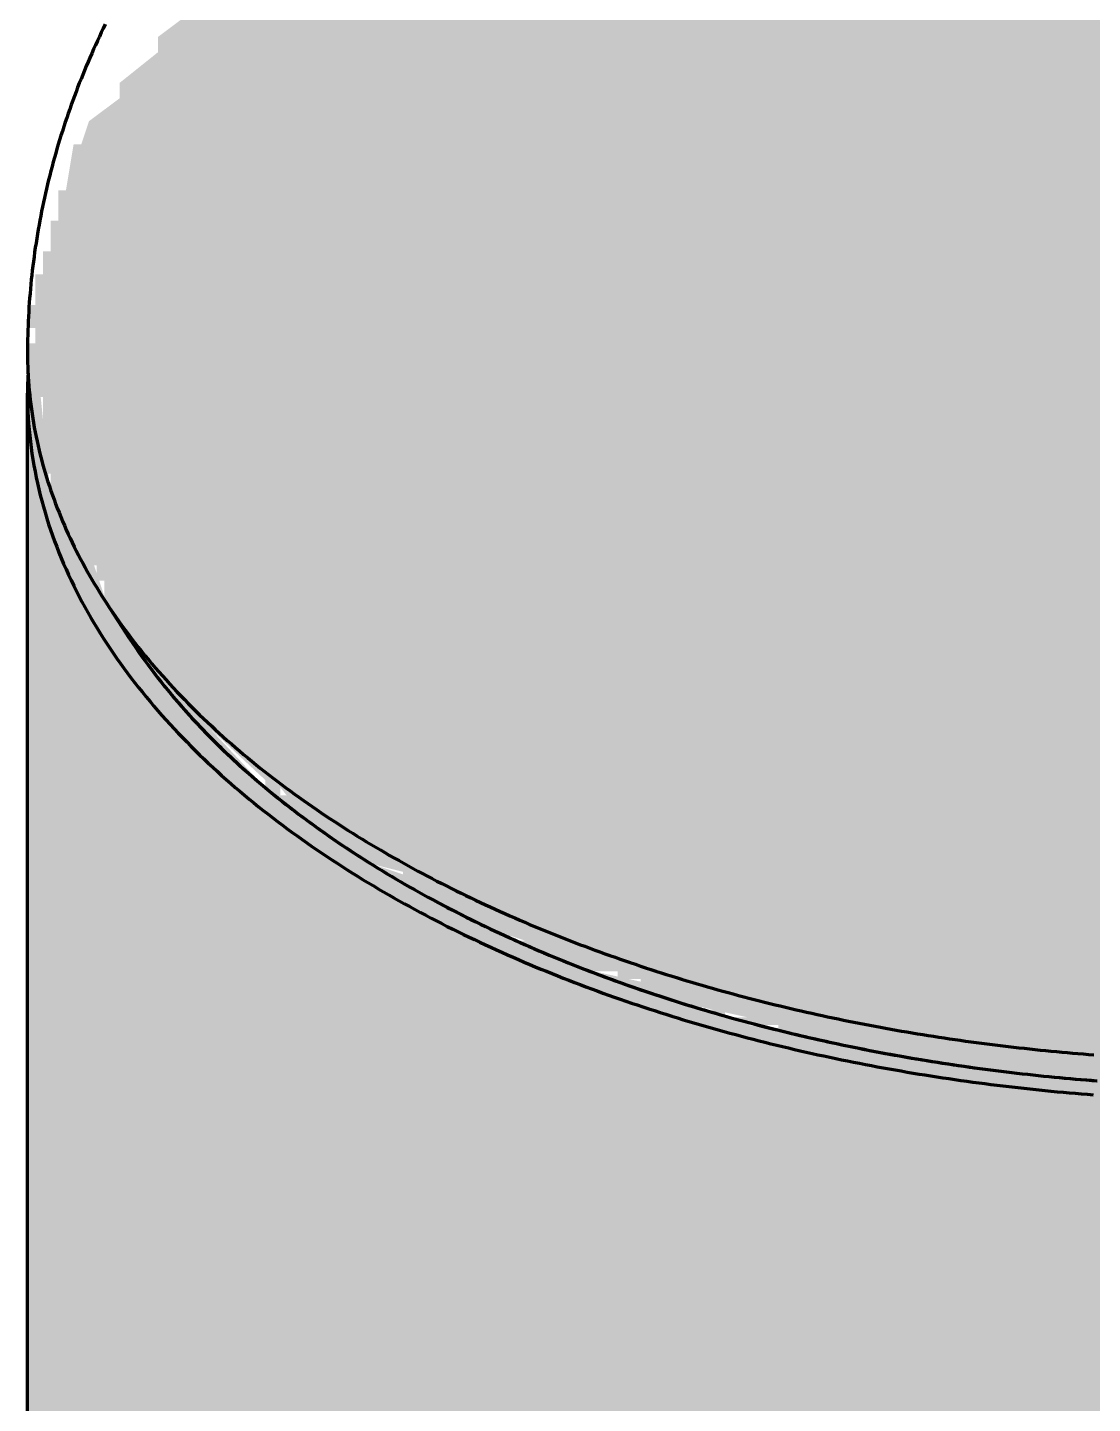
# Model space of a CAD drawing. Header units: millimetres. Extents: x 0 to 420, y 0 to 297.
# Drawn here: x 218.16 to 232.06, y 214.72 to 232.68 of the extents above; entities that cross this region are included whole.
import ezdxf

# ---------------------------------------------------------------- set-up
doc = ezdxf.new("R2010")
doc.units = ezdxf.units.MM
doc.layers.add('01-VISIBLE', color=7, linetype='CONTINUOUS', lineweight=70)
doc.layers.add('13-GRAFICA', color=30, linetype='CONTINUOUS', lineweight=18)

msp = doc.modelspace()

# ---------------------------------------------------------------- hatches: boundary and pattern name
at = {"layer": '13-GRAFICA', "true_color": 0xb21820}
h = msp.add_hatch(color=7, dxfattribs=at)
h.dxf.hatch_style = 1
h.paths.add_polyline_path([(221.3581, 233.9606), (222.5581, 235.2606), (222.7581, 235.2606), (224.0581, 236.6606), (224.2581, 236.6606), (225.5581, 238.0606), (225.7581, 238.0606), (226.9581, 239.3606), (227.4581, 239.3606), (227.4581, 239.4606), (227.8581, 239.4606), (227.8581, 239.5606), (228.2581, 239.5606), (228.2581, 239.6606), (228.7581, 239.6606), (228.7581, 239.7606), (229.8581, 239.7606), (229.8581, 239.5606), (229.7581, 239.5606), (229.7581, 235.9606), (229.8581, 235.9606), (229.8581, 235.6606), (229.9581, 235.6606), (230.0581, 235.2606), (230.1581, 235.2606), (230.7581, 234.5606), (231.1581, 234.4606), (231.1581, 234.3606), (231.4581, 234.2606), (231.4581, 234.1606), (231.7581, 234.1606), (231.7581, 234.0606), (232.0581, 234.0606), (232.0581, 233.9606), (232.3581, 233.9606), (232.3581, 233.8606), (232.8581, 233.8606), (232.8581, 233.7606), (234.6581, 233.6606), (234.6581, 233.7606), (235.4581, 233.7606), (235.4581, 233.8606), (236.2581, 233.9606), (236.2581, 234.0606), (236.5581, 234.0606), (236.5581, 234.1606), (236.7581, 234.1606), (236.7581, 234.2606), (236.9581, 234.2606), (236.9581, 234.3606), (237.2581, 234.3606), (237.2581, 234.4606), (237.5581, 234.5606), (237.7581, 234.8606), (237.9581, 234.8606), (237.9581, 235.0606), (238.3581, 235.3606), (238.3581, 235.6606), (238.4581, 235.6606), (238.4581, 235.9606), (238.5581, 235.9606), (238.5581, 239.4606), (238.4581, 239.4606), (238.3581, 240.0606), (238.7581, 240.0606), (238.7581, 239.9606), (239.1581, 239.9606), (239.1581, 239.8606), (239.5581, 239.8606), (239.5581, 239.7606), (240.0581, 239.6606), (240.2581, 239.3606), (240.4581, 239.3606), (240.5581, 239.1606), (240.7581, 239.1606), (240.9581, 238.8606), (241.1581, 238.8606), (241.3581, 238.5606), (241.5581, 238.5606), (241.7581, 238.2606), (241.9581, 238.2606), (242.1581, 237.9606), (242.3581, 237.9606), (242.4581, 237.7606), (242.6581, 237.7606), (242.8581, 237.4606), (243.0581, 237.4606), (243.2581, 237.1606), (243.4581, 237.1606), (243.6581, 236.8606), (243.8581, 236.8606), (244.0581, 236.5606), (244.2581, 236.5606), (244.3581, 236.3606), (244.5581, 236.3606), (244.7581, 236.0606), (244.9581, 236.0606), (244.9581, 235.9606), (245.1581, 235.8606), (245.1581, 221.4606), (244.8581, 221.3606), (244.8581, 221.2606), (244.5581, 221.2606), (244.5581, 221.1606), (244.3581, 221.1606), (244.3581, 221.0606), (244.1581, 221.0606), (244.1581, 220.9606), (243.9581, 220.9606), (243.9581, 220.8606), (243.6581, 220.8606), (243.6581, 220.7606), (243.4581, 220.7606), (243.4581, 220.6606), (243.2581, 220.6606), (243.2581, 220.5606), (243.0581, 220.5606), (243.0581, 220.4606), (242.8581, 220.4606), (242.8581, 220.3606), (242.5581, 220.3606), (242.5581, 220.2606), (242.0581, 220.1606), (242.0581, 220.0606), (241.2581, 219.9606), (241.2581, 219.8606), (240.9581, 219.8606), (240.9581, 219.7606), (240.5581, 219.7606), (240.5581, 219.6606), (240.1581, 219.6606), (240.1581, 219.5606), (239.7581, 219.5606), (239.7581, 219.4606), (239.3581, 219.4606), (239.3581, 219.3606), (238.9581, 219.3606), (238.9581, 219.2606), (237.3581, 219.1606), (237.3581, 219.0606), (236.4581, 219.0606), (236.4581, 218.9606), (235.4581, 218.9606), (235.4581, 218.8606), (231.2581, 218.9606), (231.2581, 219.0606), (230.7581, 219.0606), (230.7581, 219.1606), (230.1581, 219.1606), (230.1581, 219.2606), (229.6581, 219.2606), (229.6581, 219.3606), (229.0581, 219.3606), (229.0581, 219.4606), (228.5581, 219.4606), (228.5581, 219.5606), (227.9581, 219.5606), (227.9581, 219.6606), (227.5581, 219.6606), (227.5581, 219.7606), (226.6581, 219.9606), (226.6581, 220.0606), (226.4581, 220.0606), (226.4581, 220.1606), (226.1581, 220.1606), (226.1581, 220.2606), (225.8581, 220.2606), (225.8581, 220.3606), (225.5581, 220.3606), (225.5581, 220.4606), (225.2581, 220.4606), (225.2581, 220.5606), (224.9581, 220.5606), (224.9581, 220.6606), (224.6581, 220.6606), (224.6581, 220.7606), (224.0581, 220.9606), (223.9581, 221.1606), (223.3581, 221.3606), (223.2581, 221.5606), (223.0581, 221.5606), (223.0581, 221.6606), (222.6581, 221.7606), (222.5581, 221.9606), (222.1581, 222.0606), (222.0581, 222.2606), (221.8581, 222.2606), (221.4581, 222.7606), (221.2581, 222.7606), (221.2581, 222.8606), (219.7581, 224.2606), (219.7581, 224.4606), (219.5581, 224.5606), (219.3581, 225.1606), (219.1581, 225.2606), (219.1581, 225.4606), (219.0581, 225.4606), (219.0581, 225.6606), (218.9581, 225.6606), (218.9581, 225.8606), (218.8581, 225.8606), (218.8581, 226.0606), (218.7581, 226.0606), (218.7581, 226.2606), (218.6581, 226.2606), (218.6581, 226.4606), (218.4581, 226.5606), (218.4581, 226.8606), (218.3581, 226.8606), (218.3581, 227.8606), (218.2581, 227.8606), (218.2581, 228.7606), (218.1581, 228.7606), (218.1581, 229.0606), (218.2581, 229.0606), (218.2581, 229.4606), (218.3581, 229.4606), (218.3581, 229.7606), (218.4581, 229.7606), (218.4581, 230.1606), (218.5581, 230.1606), (218.5581, 230.5606), (218.6581, 230.5606), (218.7581, 231.1606), (218.8581, 231.1606), (218.9581, 231.4606), (219.3581, 231.7606), (219.3581, 231.9606), (219.8581, 232.3606), (219.8581, 232.5606), (220.2581, 232.8606), (220.2581, 233.0606), (220.3581, 233.0606), (221.0581, 233.8606), (221.2581, 233.8606), (221.2581, 233.9606)])
h = msp.add_hatch(color=7, dxfattribs=at)
h.dxf.hatch_style = 1
h.paths.add_polyline_path([(218.4581, 181.1606), (218.3581, 181.1606), (218.2581, 180.8606), (218.1581, 180.8606), (218.1581, 183.6606), (218.2581, 183.6606), (218.2581, 183.1606), (218.3581, 183.1606), (218.3581, 205.5606), (218.2581, 205.5606), (218.2581, 206.2606), (218.1581, 206.2606), (218.1581, 228.5606), (218.2581, 228.5606), (218.4581, 226.5606), (218.4581, 186.7606), (218.4581, 182.1606), (218.4581, 181.3606)])
h = msp.add_hatch(color=7, dxfattribs=at)
h.dxf.hatch_style = 1
h.paths.add_polyline_path([(224.6581, 220.7606), (224.6581, 220.6606), (224.9581, 220.6606), (224.9581, 220.5606), (225.2581, 220.5606), (225.2581, 220.4606), (225.5581, 220.4606), (225.5581, 220.3606), (226.4581, 220.1606), (226.4581, 220.0606), (226.6581, 220.0606), (226.6581, 219.9606), (226.9581, 219.9606), (226.9581, 219.8606), (227.2581, 219.8606), (227.2581, 219.7606), (227.5581, 219.7606), (227.5581, 219.6606), (228.5581, 219.5606), (228.5581, 219.4606), (229.0581, 219.4606), (229.0581, 219.3606), (229.6581, 219.3606), (229.6581, 219.2606), (230.1581, 219.2606), (230.1581, 219.1606), (230.7581, 219.1606), (230.7581, 219.0606), (231.2581, 219.0606), (231.2581, 218.9606), (234.0581, 218.9606), (234.0581, 218.8606), (236.4581, 218.9606), (236.4581, 219.0606), (237.3581, 219.0606), (237.3581, 219.1606), (238.9581, 219.2606), (238.9581, 219.3606), (239.3581, 219.3606), (239.3581, 219.4606), (239.7581, 219.4606), (239.7581, 219.5606), (240.9581, 219.7606), (240.9581, 219.8606), (241.2581, 219.8606), (241.2581, 219.9606), (242.0581, 220.0606), (242.0581, 220.1606), (242.3581, 220.1606), (242.3581, 220.2606), (242.5581, 220.2606), (242.5581, 220.3606), (242.8581, 220.3606), (242.8581, 220.4606), (243.0581, 220.4606), (243.0581, 220.5606), (243.2581, 220.5606), (243.2581, 220.6606), (243.4581, 220.6606), (243.4581, 220.7606), (243.6581, 220.7606), (243.6581, 220.8606), (243.9581, 220.8606), (243.9581, 220.9606), (244.1581, 220.9606), (244.1581, 221.0606), (244.3581, 221.0606), (244.3581, 221.1606), (244.8581, 221.2606), (244.8581, 221.3606), (245.1581, 221.4606), (245.1581, 210.6606), (245.0581, 210.6606), (245.0581, 210.4606), (244.8581, 210.3606), (244.8581, 210.1606), (244.6581, 210.0606), (244.6581, 209.8606), (244.3581, 209.6606), (244.3581, 209.4606), (244.2581, 209.4606), (244.1581, 209.1606), (244.0581, 209.1606), (244.0581, 204.1606), (244.2581, 204.1606), (244.2581, 204.0606), (244.6581, 204.1606), (244.7581, 204.3606), (245.3581, 204.5606), (245.4581, 204.7606), (245.8581, 204.8606), (245.9581, 205.0606), (246.1581, 205.0606), (246.1581, 205.1606), (246.3581, 205.1606), (246.3581, 205.2606), (246.5581, 205.2606), (246.6581, 205.4606), (246.8581, 205.4606), (246.8581, 205.5606), (247.1581, 205.6606), (247.1581, 210.0606), (247.3581, 210.0606), (247.3581, 210.1606), (247.6581, 210.3606), (247.6581, 223.3606), (247.7581, 223.3606), (247.7581, 223.5606), (248.1581, 223.8606), (248.1581, 224.0606), (248.4581, 224.2606), (248.4581, 224.4606), (248.8581, 224.7606), (248.8581, 224.9606), (249.1581, 225.1606), (249.1581, 225.3606), (249.3581, 225.4606), (249.4581, 225.9606), (249.5581, 225.9606), (249.5581, 226.2606), (249.6581, 226.2606), (249.6581, 226.5606), (249.7581, 226.5606), (249.7581, 226.8606), (249.8581, 226.8606), (249.8581, 227.1606), (249.9581, 227.1606), (249.9581, 227.4606), (250.1581, 227.5606), (250.1581, 175.0606), (250.0581, 175.0606), (250.0581, 174.8606), (249.9581, 174.8606), (249.9581, 174.3606), (249.8581, 174.3606), (249.6581, 173.4606), (249.5581, 173.4606), (249.5581, 173.2606), (249.4581, 173.2606), (249.4581, 172.8606), (249.1581, 172.7606), (249.1581, 172.5606), (249.0581, 172.5606), (249.0581, 172.3606), (248.8581, 172.2606), (248.8581, 172.0606), (248.4581, 171.7606), (248.4581, 172.1606), (248.3581, 172.1606), (248.1581, 173.3606), (247.9581, 173.4606), (247.8581, 173.8606), (247.6581, 173.9606), (247.6581, 174.1606), (247.4581, 174.2606), (247.3581, 174.6606), (247.1581, 174.7606), (247.0581, 175.1606), (246.8581, 175.2606), (246.8581, 175.4606), (246.7581, 175.4606), (246.6581, 175.6606), (246.4581, 175.6606), (246.2581, 175.9606), (246.0581, 175.9606), (245.8581, 176.2606), (245.6581, 176.2606), (245.5581, 176.4606), (245.3581, 176.4606), (245.1581, 176.7606), (244.9581, 176.7606), (244.9581, 176.8606), (244.6581, 176.9606), (244.5581, 177.1606), (243.9581, 177.3606), (243.8581, 177.5606), (243.4581, 177.6606), (243.3581, 177.8606), (243.1581, 177.8606), (243.1581, 177.9606), (242.7581, 178.0606), (242.6581, 178.2606), (242.0581, 178.4606), (241.9581, 178.6606), (241.3581, 178.8606), (241.2581, 179.0606), (240.8581, 179.1606), (240.7581, 179.3606), (240.5581, 179.3606), (240.5581, 179.4606), (240.0581, 179.4606), (240.0581, 179.5606), (239.6581, 179.5606), (239.6581, 179.6606), (239.1581, 179.6606), (239.1581, 179.7606), (238.7581, 179.7606), (238.7581, 179.8606), (238.2581, 179.8606), (238.2581, 179.9606), (238.4581, 179.9606), (238.4581, 180.0606), (240.2581, 180.2606), (240.2581, 180.3606), (240.5581, 180.3606), (240.5581, 180.4606), (240.9581, 180.4606), (240.9581, 180.5606), (241.2581, 180.5606), (241.2581, 180.6606), (241.5581, 180.6606), (241.5581, 180.7606), (241.8581, 180.7606), (241.8581, 180.8606), (242.1581, 180.8606), (242.1581, 180.9606), (242.4581, 180.9606), (242.4581, 181.0606), (242.7581, 181.0606), (242.7581, 181.1606), (243.6581, 181.3606), (243.6581, 181.4606), (244.2581, 181.6606), (244.3581, 181.8606), (244.5581, 181.8606), (244.5581, 181.9606), (244.7581, 181.9606), (244.7581, 182.0606), (244.9581, 182.0606), (244.9581, 182.1606), (245.1581, 182.1606), (245.1581, 182.2606), (245.7581, 182.4606), (245.8581, 182.6606), (246.4581, 182.8606), (246.9581, 183.4606), (247.1581, 183.4606), (247.7581, 184.1606), (247.9581, 184.1606), (247.9581, 184.2606), (248.4581, 184.6606), (248.4581, 202.3606), (248.3581, 202.3606), (247.9581, 201.8606), (247.7581, 201.8606), (247.2581, 201.2606), (247.0581, 201.2606), (246.5581, 200.6606), (246.3581, 200.6606), (246.2581, 200.4606), (245.8581, 200.3606), (245.7581, 200.1606), (245.5581, 200.1606), (245.5581, 200.0606), (245.3581, 200.0606), (245.3581, 199.9606), (245.1581, 199.9606), (245.1581, 199.8606), (244.9581, 199.8606), (244.9581, 199.7606), (244.3581, 199.5606), (244.2581, 199.3606), (244.0581, 199.3606), (244.0581, 199.2606), (243.8581, 199.2606), (243.8581, 199.1606), (243.6581, 199.1606), (243.6581, 199.0606), (243.3581, 199.0606), (243.3581, 198.9606), (243.0581, 198.9606), (243.0581, 198.8606), (242.7581, 198.8606), (242.7581, 198.7606), (242.4581, 198.7606), (242.4581, 198.6606), (242.1581, 198.6606), (242.1581, 198.5606), (241.8581, 198.5606), (241.8581, 198.4606), (241.5581, 198.4606), (241.5581, 198.3606), (241.2581, 198.3606), (241.2581, 198.2606), (240.9581, 198.2606), (240.9581, 198.1606), (240.6581, 198.1606), (240.6581, 198.0606), (239.7581, 197.9606), (239.7581, 197.8606), (239.0581, 197.8606), (239.0581, 197.7606), (238.4581, 197.7606), (238.4581, 197.6606), (237.8581, 197.6606), (237.8581, 197.5606), (237.2581, 197.5606), (237.2581, 197.4606), (236.5581, 197.4606), (236.5581, 197.3606), (232.1581, 197.3606), (232.1581, 197.4606), (231.3581, 197.4606), (231.3581, 197.5606), (230.4581, 197.5606), (230.4581, 197.6606), (228.9581, 197.7606), (228.9581, 197.8606), (228.6581, 197.8606), (228.6581, 197.9606), (228.2581, 197.9606), (228.2581, 198.0606), (227.4581, 198.1606), (227.4581, 198.2606), (227.1581, 198.2606), (227.1581, 198.3606), (226.7581, 198.3606), (226.7581, 198.4606), (226.3581, 198.4606), (226.3581, 198.5606), (225.6581, 198.6606), (225.6581, 198.7606), (225.4581, 198.7606), (225.4581, 198.8606), (225.2581, 198.8606), (225.2581, 198.9606), (225.0581, 198.9606), (225.0581, 199.0606), (224.8581, 199.0606), (224.8581, 199.1606), (224.5581, 199.1606), (224.5581, 199.2606), (224.5581, 220.7606)])
h = msp.add_hatch(color=7, dxfattribs=at)
h.dxf.hatch_style = 1
h.paths.add_polyline_path([(218.5581, 226.5106), (218.5581, 204.6606), (218.5581, 186.8606), (218.5581, 186.7606), (218.4581, 186.7606), (218.4581, 226.5606)])
h = msp.add_hatch(color=7, dxfattribs=at)
h.dxf.hatch_style = 1
h.paths.add_polyline_path([(218.6581, 226.4606), (218.6581, 226.2606), (218.7581, 226.2606), (218.7581, 226.0606), (218.8581, 226.0606), (218.8581, 225.8606), (218.9581, 225.8606), (219.1581, 225.2606), (219.3581, 225.1606), (219.5581, 224.5606), (219.5581, 202.9606), (219.4581, 202.9606), (219.3581, 203.2606), (218.9581, 203.5606), (218.8581, 204.0606), (218.7581, 204.0606), (218.7581, 204.3606), (218.6581, 204.3606), (218.6581, 204.6606), (218.5581, 204.6606), (218.5581, 226.5106)])
h = msp.add_hatch(color=7, dxfattribs=at)
h.dxf.hatch_style = 1
h.paths.add_polyline_path([(219.7581, 224.4606), (219.7581, 224.2606), (219.8581, 224.2606), (221.2581, 222.7606), (221.3581, 222.7606), (221.3581, 201.1606), (221.1581, 201.1606), (220.9581, 201.4606), (220.7581, 201.4606), (220.7581, 201.5606), (220.1581, 202.0606), (220.1581, 202.2606), (219.6581, 202.6606), (219.6581, 184.9606), (220.0581, 184.6606), (220.0581, 184.4606), (220.4581, 184.1606), (220.4581, 183.9606), (220.6581, 183.9606), (220.7581, 183.7606), (220.9581, 183.7606), (221.1581, 183.4606), (221.3581, 183.4606), (221.3581, 183.0606), (221.3581, 179.2606), (221.3581, 172.1939), (220.8581, 172.3606), (220.7581, 172.5606), (220.1581, 172.7606), (220.0581, 172.9606), (219.6581, 173.0606), (219.5581, 173.2606), (219.5581, 185.2606), (219.5581, 202.9606), (219.5581, 224.5606)])
h = msp.add_hatch(color=7, dxfattribs=at)
h.dxf.hatch_style = 1
h.paths.add_polyline_path([(221.4581, 222.7606), (221.4581, 222.6606), (221.5581, 222.6606), (221.8581, 222.2606), (222.0581, 222.2606), (222.1581, 222.0606), (222.5581, 221.9606), (222.6581, 221.7606), (223.2581, 221.5606), (223.3581, 221.3606), (223.9581, 221.1606), (224.0581, 220.9606), (224.2581, 220.9606), (224.2581, 220.8606), (224.4581, 220.8606), (224.4581, 220.7606), (224.5581, 220.7606), (224.5581, 199.2606), (224.3581, 199.2606), (224.3581, 199.3606), (224.1581, 199.3606), (224.1581, 199.4606), (223.9581, 199.4606), (223.9581, 199.5606), (223.7581, 199.5606), (223.7581, 199.6606), (223.4581, 199.6606), (223.4581, 199.7606), (223.2581, 199.7606), (223.2581, 199.8606), (222.6581, 200.0606), (222.6581, 200.1606), (222.5581, 200.1606), (222.4581, 200.3606), (222.2581, 200.3606), (222.0581, 200.6606), (221.8581, 200.6606), (221.8581, 200.7606), (221.5581, 200.8606), (221.3581, 201.1606), (221.3581, 222.7606)])

# ---------------------------------------------------------------- linework, layer by layer
at = {"layer": '01-VISIBLE'}
for p, q in [((218.1562, 206.5373), (218.1562, 227.9088)), ((219.4889, 224.7082), (219.1895, 225.1654))]:
    msp.add_line(p, q, dxfattribs=at)
for points in [[(219.1715, 232.7268), (219.1452, 232.6727), (219.1192, 232.6184), (219.0936, 232.564), (219.0683, 232.5094), (219.0432, 232.4547), (219.0185, 232.3999), (218.9941, 232.3449), (218.97, 232.2897), (218.9463, 232.2344), (218.9229, 232.179), (218.8997, 232.1235), (218.877, 232.0678), (218.8545, 232.012), (218.8324, 231.956), (218.8106, 231.9), (218.7891, 231.8437), (218.768, 231.7874), (218.7472, 231.731), (218.7267, 231.6744), (218.7066, 231.6177), (218.6868, 231.5609), (218.6673, 231.5039), (218.6482, 231.4469), (218.6295, 231.3897), (218.6111, 231.3324), (218.593, 231.275), (218.5753, 231.2175), (218.5579, 231.1599), (218.5409, 231.1022), (218.5242, 231.0444), (218.5079, 230.9865), (218.492, 230.9285), (218.4764, 230.8704), (218.4611, 230.8122), (218.4463, 230.7539), (218.4317, 230.6955), (218.4176, 230.637), (218.4038, 230.5784), (218.3903, 230.5198), (218.3773, 230.4611), (218.3645, 230.4023), (218.3522, 230.3434), (218.3402, 230.2844), (218.3286, 230.2254), (218.3174, 230.1663), (218.3065, 230.1071), (218.296, 230.0478), (218.2859, 229.9885), (218.2761, 229.9292), (218.2668, 229.8697), (218.2578, 229.8102), (218.2492, 229.7507), (218.2409, 229.6911), (218.2331, 229.6314), (218.2256, 229.5717), (218.2185, 229.512), (218.2117, 229.4522), (218.2054, 229.3924), (218.1994, 229.3325), (218.1939, 229.2726), (218.1887, 229.2127), (218.1839, 229.1527), (218.1794, 229.0927), (218.1754, 229.0326), (218.1718, 228.9726), (218.1685, 228.9125), (218.1656, 228.8524), (218.1631, 228.7923), (218.161, 228.7322), (218.1593, 228.672), (218.1579, 228.6119), (218.1569, 228.5517), (218.1564, 228.4916), (218.1562, 228.4314)], [(218.1562, 228.4314), (218.1565, 228.3704), (218.1576, 228.3095), (218.1593, 228.2485), (218.1617, 228.1876), (218.1649, 228.1268), (218.1687, 228.0659), (218.1732, 228.0051), (218.1784, 227.9444), (218.1843, 227.8837), (218.1909, 227.8231), (218.1982, 227.7626), (218.2061, 227.7021), (218.2147, 227.6418), (218.224, 227.5815), (218.234, 227.5214), (218.2446, 227.4614), (218.2559, 227.4015), (218.2679, 227.3417), (218.2805, 227.282), (218.2938, 227.2225), (218.3077, 227.1632), (218.3222, 227.104), (218.3374, 227.0449), (218.3532, 226.9861), (218.3697, 226.9274), (218.3867, 226.8688), (218.4044, 226.8105), (218.4227, 226.7524), (218.4416, 226.6944), (218.4611, 226.6366), (218.4811, 226.5791), (218.5018, 226.5217), (218.523, 226.4646), (218.5449, 226.4076), (218.5672, 226.3509), (218.5902, 226.2945), (218.6137, 226.2382), (218.6377, 226.1822), (218.6623, 226.1264), (218.6874, 226.0708), (218.713, 226.0155), (218.7392, 225.9605), (218.7659, 225.9057), (218.793, 225.8511), (218.8207, 225.7968), (218.8489, 225.7427), (218.8776, 225.6889), (218.9067, 225.6354), (218.9363, 225.5821), (218.9664, 225.5291), (218.9969, 225.4763), (219.0279, 225.4238), (219.0594, 225.3716), (219.0913, 225.3196), (219.1236, 225.268), (219.1564, 225.2165), (219.1895, 225.1654)], [(218.1626, 228.1701), (218.1606, 228.1266), (218.159, 228.0831), (218.1578, 228.0395), (218.1569, 227.996), (218.1564, 227.9524), (218.1562, 227.9088)], [(218.1562, 227.9088), (218.1568, 227.8299), (218.1585, 227.7509), (218.1614, 227.672), (218.1655, 227.5931), (218.1708, 227.5143), (218.1772, 227.4356), (218.1848, 227.3569), (218.1935, 227.2784), (218.2033, 227.2001), (218.2143, 227.1219), (218.2265, 227.0438), (218.2397, 226.966), (218.2541, 226.8883), (218.2696, 226.8108), (218.2862, 226.7336), (218.3039, 226.6566), (218.3226, 226.5799), (218.3424, 226.5035), (218.3633, 226.4273), (218.3852, 226.3514), (218.4082, 226.2758), (218.4321, 226.2006), (218.4571, 226.1256), (218.4831, 226.0511), (218.51, 225.9768), (218.538, 225.9029), (218.5668, 225.8294), (218.5966, 225.7563), (218.6274, 225.6835), (218.659, 225.6111), (218.6916, 225.5392), (218.725, 225.4676), (218.7593, 225.3965), (218.7944, 225.3257), (218.8304, 225.2554), (218.8672, 225.1856), (218.9049, 225.1161), (218.9433, 225.0471), (218.9825, 224.9785), (219.0225, 224.9104), (219.0632, 224.8428), (219.1047, 224.7755), (219.1469, 224.7088), (219.1898, 224.6425), (219.2334, 224.5766), (219.2777, 224.5112), (219.3227, 224.4463), (219.3683, 224.3818), (219.4146, 224.3178), (219.4615, 224.2543), (219.5091, 224.1912), (219.5572, 224.1286), (219.606, 224.0665), (219.6553, 224.0048), (219.7052, 223.9436), (219.7557, 223.8828), (219.8067, 223.8226), (219.8583, 223.7627), (219.9104, 223.7034), (219.963, 223.6445), (220.0162, 223.586), (220.0698, 223.5281), (220.1239, 223.4705), (220.1785, 223.4135), (220.2336, 223.3569), (220.2891, 223.3007), (220.3451, 223.245), (220.4015, 223.1897), (220.4584, 223.1349), (220.5157, 223.0805), (220.5734, 223.0266), (220.6315, 222.9731), (220.69, 222.9201), (220.749, 222.8675), (220.8082, 222.8153), (220.8679, 222.7635), (220.928, 222.7122), (220.9884, 222.6613), (221.0491, 222.6109), (221.1102, 222.5608), (221.1717, 222.5112), (221.2335, 222.462), (221.2956, 222.4132), (221.358, 222.3649), (221.4208, 222.3169), (221.4838, 222.2693), (221.5472, 222.2222), (221.6109, 222.1754), (221.6748, 222.1291), (221.7391, 222.0832), (221.8036, 222.0376), (221.8684, 221.9925), (221.9335, 221.9477), (221.9988, 221.9033), (222.0644, 221.8593), (222.1303, 221.8157), (222.1964, 221.7725), (222.2627, 221.7297), (222.3293, 221.6872), (222.3962, 221.6451), (222.4632, 221.6034), (222.5305, 221.5621), (222.5981, 221.5211), (222.6658, 221.4805), (222.7338, 221.4402), (222.8019, 221.4003), (222.8703, 221.3608), (222.9389, 221.3217), (223.0077, 221.2828), (223.0767, 221.2444), (223.1459, 221.2063), (223.2152, 221.1685), (223.2848, 221.1311), (223.3545, 221.094), (223.4245, 221.0573), (223.4946, 221.0209), (223.5648, 220.9849), (223.6353, 220.9492), (223.7059, 220.9138), (223.7767, 220.8787), (223.8476, 220.844), (223.9188, 220.8097), (223.99, 220.7756), (224.0614, 220.7419), (224.133, 220.7085), (224.2047, 220.6754), (224.2766, 220.6426), (224.3486, 220.6102), (224.4208, 220.578), (224.4931, 220.5462), (224.5655, 220.5147), (224.638, 220.4835), (224.7107, 220.4527), (224.7836, 220.4221), (224.8565, 220.3918), (224.9296, 220.3619), (225.0028, 220.3322), (225.0761, 220.3029), (225.1496, 220.2738), (225.2231, 220.245), (225.2968, 220.2166), (225.3706, 220.1884), (225.4445, 220.1606), (225.5185, 220.133), (225.5927, 220.1057), (225.6669, 220.0787), (225.7412, 220.052), (225.8157, 220.0256), (225.8902, 219.9995), (225.9648, 219.9736), (226.0396, 219.9481), (226.1144, 219.9228), (226.1893, 219.8978), (226.2643, 219.8731), (226.3394, 219.8487), (226.4146, 219.8245), (226.4899, 219.8006), (226.5653, 219.777), (226.6408, 219.7537), (226.7163, 219.7306), (226.7919, 219.7079), (226.8676, 219.6853), (226.9434, 219.6631), (227.0193, 219.6411), (227.0952, 219.6194), (227.1712, 219.598), (227.2473, 219.5768), (227.3235, 219.5559), (227.3997, 219.5353), (227.476, 219.5149), (227.5524, 219.4948), (227.6289, 219.4749), (227.7054, 219.4553), (227.782, 219.4359), (227.8586, 219.4169), (227.9353, 219.398), (228.0121, 219.3795), (228.0889, 219.3612), (228.1658, 219.3431), (228.2428, 219.3253), (228.3198, 219.3077), (228.3968, 219.2904), (228.4739, 219.2734), (228.5511, 219.2566), (228.6284, 219.2401), (228.7056, 219.2238), (228.783, 219.2077), (228.8604, 219.1919), (228.9378, 219.1764), (229.0153, 219.1611), (229.0928, 219.146), (229.1704, 219.1312), (229.248, 219.1166), (229.3257, 219.1023), (229.4034, 219.0882), (229.4812, 219.0744), (229.559, 219.0608), (229.6368, 219.0474), (229.7147, 219.0343), (229.7926, 219.0214), (229.8706, 219.0088), (229.9486, 218.9964), (230.0266, 218.9842), (230.1047, 218.9723), (230.1828, 218.9606), (230.261, 218.9492), (230.3392, 218.9379), (230.4174, 218.927), (230.4956, 218.9162), (230.5739, 218.9057), (230.6522, 218.8955), (230.7306, 218.8854), (230.809, 218.8756), (230.8874, 218.8661), (230.9658, 218.8567), (231.0442, 218.8476), (231.1227, 218.8388), (231.2012, 218.8301), (231.2798, 218.8217), (231.3583, 218.8136), (231.4369, 218.8056), (231.5155, 218.7979), (231.5941, 218.7904), (231.6728, 218.7832), (231.7515, 218.7762), (231.8302, 218.7694), (231.9089, 218.7628), (231.9876, 218.7565), (232.0663, 218.7504)], [(219.1895, 225.1654), (219.2283, 225.1068), (219.2677, 225.0485), (219.3075, 224.9906), (219.3479, 224.9331), (219.3888, 224.8759), (219.4302, 224.8191), (219.4721, 224.7627), (219.5145, 224.7066), (219.5574, 224.6509), (219.6008, 224.5956), (219.6446, 224.5406), (219.6889, 224.486), (219.7336, 224.4318), (219.7788, 224.3779), (219.8244, 224.3245), (219.8705, 224.2713), (219.9169, 224.2186), (219.9638, 224.1662), (220.0111, 224.1142), (220.0587, 224.0625), (220.1068, 224.0112), (220.1552, 223.9602), (220.204, 223.9097), (220.2532, 223.8594), (220.3028, 223.8096), (220.3527, 223.7601), (220.4029, 223.7109), (220.4535, 223.6621), (220.5045, 223.6137), (220.5557, 223.5656), (220.6073, 223.5178), (220.6593, 223.4704), (220.7115, 223.4234), (220.764, 223.3767), (220.8169, 223.3303), (220.87, 223.2843), (220.9234, 223.2386), (220.9772, 223.1933), (221.0312, 223.1483), (221.0854, 223.1036), (221.14, 223.0593), (221.1948, 223.0153), (221.2499, 222.9716), (221.3052, 222.9283), (221.3608, 222.8852), (221.4167, 222.8426), (221.4728, 222.8002), (221.5291, 222.7581), (221.5857, 222.7164), (221.6425, 222.675), (221.6995, 222.6339), (221.7568, 222.5931), (221.8143, 222.5527), (221.872, 222.5125), (221.9299, 222.4727), (221.988, 222.4332), (222.0464, 222.3939), (222.1049, 222.355), (222.1636, 222.3164), (222.2226, 222.2781), (222.2817, 222.2401), (222.341, 222.2024), (222.4005, 222.1649), (222.4602, 222.1278), (222.5201, 222.091), (222.5802, 222.0545), (222.6404, 222.0182), (222.7008, 221.9823), (222.7614, 221.9466), (222.8221, 221.9112), (222.883, 221.8761), (222.9441, 221.8413), (223.0053, 221.8067), (223.0667, 221.7725), (223.1282, 221.7385), (223.1899, 221.7048), (223.2518, 221.6714), (223.3137, 221.6382), (223.3759, 221.6053), (223.4382, 221.5727), (223.5006, 221.5404), (223.5631, 221.5083), (223.6258, 221.4765), (223.6886, 221.445), (223.7516, 221.4137), (223.8147, 221.3827), (223.8779, 221.3519), (223.9412, 221.3214), (224.0047, 221.2912), (224.0683, 221.2612), (224.132, 221.2315), (224.1958, 221.202), (224.2597, 221.1728), (224.3238, 221.1439), (224.388, 221.1152), (224.4522, 221.0867), (224.5166, 221.0585), (224.5811, 221.0305), (224.6457, 221.0028), (224.7104, 220.9753), (224.7752, 220.9481), (224.8402, 220.9211), (224.9052, 220.8944), (224.9703, 220.8679), (225.0355, 220.8416), (225.1008, 220.8156), (225.1662, 220.7898), (225.2317, 220.7643), (225.2973, 220.739), (225.3629, 220.7139), (225.4287, 220.6891), (225.4945, 220.6645), (225.5605, 220.6401), (225.6265, 220.6159), (225.6926, 220.592), (225.7588, 220.5683), (225.825, 220.5449), (225.8914, 220.5216), (225.9578, 220.4986), (226.0243, 220.4758), (226.0909, 220.4533), (226.1575, 220.4309), (226.2243, 220.4088), (226.2911, 220.3869), (226.3579, 220.3653), (226.4249, 220.3438), (226.4919, 220.3226), (226.559, 220.3016), (226.6261, 220.2808), (226.6933, 220.2602), (226.7606, 220.2398), (226.828, 220.2197), (226.8954, 220.1997), (226.9628, 220.18), (227.0304, 220.1605), (227.098, 220.1412), (227.1656, 220.1221), (227.2333, 220.1032), (227.3011, 220.0846), (227.369, 220.0661), (227.4368, 220.0479), (227.5048, 220.0298), (227.5728, 220.012), (227.6408, 219.9944), (227.7089, 219.9769), (227.7771, 219.9597), (227.8453, 219.9427), (227.9135, 219.9259), (227.9819, 219.9093), (228.0502, 219.8929), (228.1186, 219.8767), (228.1871, 219.8607), (228.2556, 219.8449), (228.3241, 219.8293), (228.3927, 219.8139), (228.4613, 219.7987), (228.53, 219.7837), (228.5987, 219.7689), (228.6675, 219.7543), (228.7363, 219.7399), (228.8051, 219.7257), (228.874, 219.7117), (228.943, 219.6979), (229.0119, 219.6843), (229.0809, 219.6708), (229.15, 219.6576), (229.219, 219.6446), (229.2881, 219.6317), (229.3573, 219.6191), (229.4265, 219.6066), (229.4957, 219.5944), (229.5649, 219.5823), (229.6342, 219.5704), (229.7036, 219.5587), (229.7729, 219.5472), (229.8423, 219.5359), (229.9117, 219.5248), (229.9811, 219.5138), (230.0506, 219.5031), (230.1201, 219.4925), (230.1896, 219.4822), (230.2592, 219.472), (230.3288, 219.462), (230.3984, 219.4522), (230.468, 219.4426), (230.5377, 219.4331), (230.6074, 219.4239), (230.6771, 219.4148), (230.7468, 219.4059), (230.8166, 219.3973), (230.8863, 219.3888), (230.9561, 219.3804), (231.026, 219.3723), (231.0958, 219.3643), (231.1657, 219.3566), (231.2356, 219.349), (231.3055, 219.3416), (231.3754, 219.3344), (231.4453, 219.3273), (231.5153, 219.3205), (231.5853, 219.3138), (231.6553, 219.3073), (231.7253, 219.301), (231.7953, 219.2949), (231.8654, 219.289), (231.9354, 219.2832), (232.0055, 219.2776), (232.0756, 219.2722)], [(219.3453, 224.9368), (219.3818, 224.8768), (219.4189, 224.8172), (219.4565, 224.758), (219.4948, 224.6992), (219.5336, 224.6407), (219.573, 224.5825), (219.6129, 224.5248), (219.6533, 224.4674), (219.6943, 224.4104), (219.7358, 224.3538), (219.7778, 224.2976), (219.8203, 224.2417), (219.8632, 224.1862), (219.9067, 224.1311), (219.9506, 224.0763), (219.995, 224.0219), (220.0399, 223.9679), (220.0852, 223.9143), (220.1309, 223.861), (220.1771, 223.8082), (220.2236, 223.7556), (220.2706, 223.7035), (220.318, 223.6517), (220.3659, 223.6003), (220.4141, 223.5493), (220.4626, 223.4986), (220.5116, 223.4483), (220.5609, 223.3984), (220.6106, 223.3488), (220.6607, 223.2996), (220.7111, 223.2508), (220.7619, 223.2023), (220.813, 223.1542), (220.8644, 223.1064), (220.9161, 223.059), (220.9682, 223.0119), (221.0206, 222.9652), (221.0733, 222.9188), (221.1263, 222.8728), (221.1796, 222.8271), (221.2332, 222.7818), (221.2871, 222.7368), (221.3413, 222.6922), (221.3957, 222.6479), (221.4505, 222.6039), (221.5055, 222.5603), (221.5607, 222.517), (221.6162, 222.474), (221.672, 222.4314), (221.728, 222.3891), (221.7843, 222.3471), (221.8408, 222.3055), (221.8975, 222.2641), (221.9545, 222.2231), (222.0117, 222.1825), (222.0691, 222.1421), (222.1268, 222.1021), (222.1847, 222.0623), (222.2427, 222.0229), (222.301, 221.9838), (222.3595, 221.945), (222.4182, 221.9065), (222.4772, 221.8683), (222.5363, 221.8305), (222.5955, 221.7929), (222.655, 221.7556), (222.7147, 221.7187), (222.7746, 221.682), (222.8346, 221.6456), (222.8948, 221.6095), (222.9552, 221.5737), (223.0158, 221.5382), (223.0765, 221.503), (223.1374, 221.4681), (223.1984, 221.4335), (223.2597, 221.3991), (223.321, 221.3651), (223.3826, 221.3313), (223.4443, 221.2978), (223.5061, 221.2646), (223.5681, 221.2316), (223.6302, 221.199), (223.6925, 221.1666), (223.7549, 221.1345), (223.8175, 221.1026), (223.8802, 221.0711), (223.943, 221.0397), (224.0059, 221.0087), (224.069, 220.9779), (224.1323, 220.9474), (224.1956, 220.9172), (224.2591, 220.8872), (224.3227, 220.8575), (224.3864, 220.828), (224.4502, 220.7988), (224.5142, 220.7699), (224.5782, 220.7412), (224.6424, 220.7128), (224.7067, 220.6846), (224.7711, 220.6566), (224.8356, 220.629), (224.9002, 220.6015), (224.9649, 220.5744), (225.0298, 220.5474), (225.0947, 220.5207), (225.1597, 220.4943), (225.2248, 220.4681), (225.2901, 220.4421), (225.3554, 220.4164), (225.4208, 220.391), (225.4863, 220.3657), (225.5519, 220.3407), (225.6176, 220.316), (225.6834, 220.2915), (225.7492, 220.2672), (225.8152, 220.2431), (225.8812, 220.2193), (225.9473, 220.1957), (226.0135, 220.1724), (226.0798, 220.1492), (226.1461, 220.1263), (226.2126, 220.1037), (226.2791, 220.0812), (226.3457, 220.059), (226.4123, 220.037), (226.4791, 220.0153), (226.5459, 219.9937), (226.6128, 219.9724), (226.6797, 219.9513), (226.7467, 219.9305), (226.8138, 219.9098), (226.881, 219.8894), (226.9482, 219.8692), (227.0155, 219.8492), (227.0829, 219.8294), (227.1503, 219.8099), (227.2178, 219.7905), (227.2853, 219.7714), (227.3529, 219.7525), (227.4206, 219.7338), (227.4883, 219.7153), (227.5561, 219.697), (227.6239, 219.679), (227.6918, 219.6611), (227.7597, 219.6435), (227.8277, 219.6261), (227.8958, 219.6088), (227.9639, 219.5918), (228.032, 219.575), (228.1002, 219.5584), (228.1685, 219.542), (228.2368, 219.5259), (228.3051, 219.5099), (228.3735, 219.4941), (228.442, 219.4785), (228.5105, 219.4632), (228.579, 219.448), (228.6476, 219.433), (228.7162, 219.4183), (228.7849, 219.4037), (228.8536, 219.3893), (228.9224, 219.3752), (228.9912, 219.3612), (229.06, 219.3475), (229.1289, 219.3339), (229.1978, 219.3205), (229.2667, 219.3074), (229.3357, 219.2944), (229.4047, 219.2816), (229.4738, 219.269), (229.5429, 219.2567), (229.612, 219.2445), (229.6812, 219.2325), (229.7504, 219.2207), (229.8196, 219.2091), (229.8889, 219.1977), (229.9582, 219.1865), (230.0275, 219.1754), (230.0969, 219.1646), (230.1662, 219.154), (230.2357, 219.1435), (230.3051, 219.1333), (230.3746, 219.1232), (230.4441, 219.1133), (230.5136, 219.1036), (230.5831, 219.0942), (230.6527, 219.0848), (230.7223, 219.0757), (230.7919, 219.0668), (230.8616, 219.0581), (230.9313, 219.0495), (231.001, 219.0412), (231.0707, 219.033), (231.1404, 219.025), (231.2102, 219.0172), (231.28, 219.0096), (231.3498, 219.0022), (231.4196, 218.9949), (231.4894, 218.9879), (231.5593, 218.981), (231.6292, 218.9743), (231.6991, 218.9678), (231.769, 218.9615), (231.8389, 218.9554), (231.9088, 218.9494), (231.9788, 218.9437), (232.0488, 218.9381), (232.1188, 218.9327)], [(219.4889, 224.7082), (219.5272, 224.6502), (219.5661, 224.5926), (219.6056, 224.5353), (219.6455, 224.4784), (219.686, 224.4219), (219.727, 224.3657), (219.7685, 224.3099), (219.8104, 224.2545), (219.8529, 224.1995), (219.8958, 224.1448), (219.9392, 224.0905), (219.983, 224.0365), (220.0273, 223.9829), (220.0721, 223.9297), (220.1172, 223.8769), (220.1628, 223.8244), (220.2088, 223.7723), (220.2552, 223.7205), (220.3021, 223.6691), (220.3493, 223.6181), (220.3969, 223.5674), (220.4449, 223.5171), (220.4932, 223.4671), (220.5419, 223.4176), (220.591, 223.3683), (220.6405, 223.3194), (220.6902, 223.2709), (220.7404, 223.2227), (220.7908, 223.1749), (220.8416, 223.1275), (220.8927, 223.0803), (220.9442, 223.0336), (220.9959, 222.9871), (221.048, 222.941), (221.1003, 222.8953), (221.153, 222.8499), (221.2059, 222.8048), (221.2591, 222.7601), (221.3126, 222.7157), (221.3664, 222.6717), (221.4204, 222.6279), (221.4748, 222.5845), (221.5293, 222.5415), (221.5842, 222.4987), (221.6393, 222.4563), (221.6946, 222.4143), (221.7502, 222.3725), (221.806, 222.331), (221.862, 222.2899), (221.9183, 222.2491), (221.9748, 222.2086), (222.0316, 222.1684), (222.0885, 222.1286), (222.1457, 222.089), (222.2031, 222.0498), (222.2607, 222.0108), (222.3185, 221.9722), (222.3765, 221.9339), (222.4347, 221.8958), (222.4931, 221.8581), (222.5516, 221.8207), (222.6104, 221.7835), (222.6694, 221.7467), (222.7285, 221.7102), (222.7878, 221.6739), (222.8473, 221.6379), (222.907, 221.6023), (222.9668, 221.5669), (223.0268, 221.5318), (223.087, 221.497), (223.1474, 221.4624), (223.2079, 221.4282), (223.2685, 221.3942), (223.3293, 221.3605), (223.3903, 221.3271), (223.4514, 221.294), (223.5127, 221.2611), (223.5741, 221.2285), (223.6356, 221.1962), (223.6973, 221.1641), (223.7591, 221.1323), (223.8211, 221.1008), (223.8832, 221.0695), (223.9454, 221.0385), (224.0078, 221.0078), (224.0703, 220.9773), (224.1329, 220.9471), (224.1956, 220.9172), (224.2585, 220.8875), (224.3215, 220.858), (224.3846, 220.8289), (224.4478, 220.7999), (224.5111, 220.7713), (224.5745, 220.7428), (224.6381, 220.7147), (224.7018, 220.6867), (224.7655, 220.659), (224.8294, 220.6316), (224.8934, 220.6044), (224.9575, 220.5775), (225.0217, 220.5508), (225.086, 220.5243), (225.1504, 220.4981), (225.2148, 220.4721), (225.2794, 220.4464), (225.3441, 220.4209), (225.4089, 220.3956), (225.4737, 220.3706), (225.5387, 220.3458), (225.6037, 220.3212), (225.6688, 220.2968), (225.734, 220.2727), (225.7993, 220.2489), (225.8647, 220.2252), (225.9301, 220.2018), (225.9957, 220.1786), (226.0613, 220.1557), (226.127, 220.1329), (226.1928, 220.1104), (226.2586, 220.0881), (226.3246, 220.066), (226.3906, 220.0442), (226.4566, 220.0226), (226.5228, 220.0012), (226.589, 219.98), (226.6553, 219.959), (226.7216, 219.9383), (226.788, 219.9177), (226.8545, 219.8974), (226.9211, 219.8773), (226.9877, 219.8574), (227.0544, 219.8378), (227.1211, 219.8183), (227.1879, 219.7991), (227.2548, 219.78), (227.3217, 219.7612), (227.3887, 219.7426), (227.4557, 219.7242), (227.5228, 219.706), (227.59, 219.688), (227.6572, 219.6702), (227.7244, 219.6526), (227.7918, 219.6352), (227.8591, 219.6181), (227.9266, 219.6011), (227.994, 219.5844), (228.0615, 219.5678), (228.1291, 219.5515), (228.1967, 219.5353), (228.2644, 219.5194), (228.3321, 219.5036), (228.3999, 219.4881), (228.4677, 219.4727), (228.5355, 219.4576), (228.6034, 219.4426), (228.6714, 219.4279), (228.7393, 219.4133), (228.8074, 219.399), (228.8754, 219.3848), (228.9435, 219.3709), (229.0117, 219.3571), (229.0799, 219.3435), (229.1481, 219.3302), (229.2163, 219.317), (229.2846, 219.304), (229.353, 219.2912), (229.4213, 219.2786), (229.4898, 219.2662), (229.5582, 219.254), (229.6267, 219.2419), (229.6952, 219.2301), (229.7637, 219.2184), (229.8323, 219.207), (229.9009, 219.1957), (229.9695, 219.1846), (230.0382, 219.1738), (230.1069, 219.1631), (230.1756, 219.1526), (230.2443, 219.1422), (230.3131, 219.1321), (230.3819, 219.1222), (230.4508, 219.1124), (230.5196, 219.1028), (230.5885, 219.0934), (230.6574, 219.0842), (230.7263, 219.0752), (230.7953, 219.0664), (230.8643, 219.0577), (230.9333, 219.0493), (231.0023, 219.041), (231.0714, 219.0329), (231.1404, 219.025), (231.2095, 219.0173), (231.2786, 219.0097), (231.3478, 219.0024), (231.4169, 218.9952), (231.4861, 218.9882), (231.5553, 218.9814), (231.6245, 218.9748), (231.6937, 218.9683), (231.7629, 218.9621), (231.8322, 218.956), (231.9015, 218.9501), (231.9707, 218.9443), (232.04, 218.9388), (232.1094, 218.9334)]]:
    msp.add_lwpolyline(points, dxfattribs=at)

doc.saveas('drawing.dxf')
